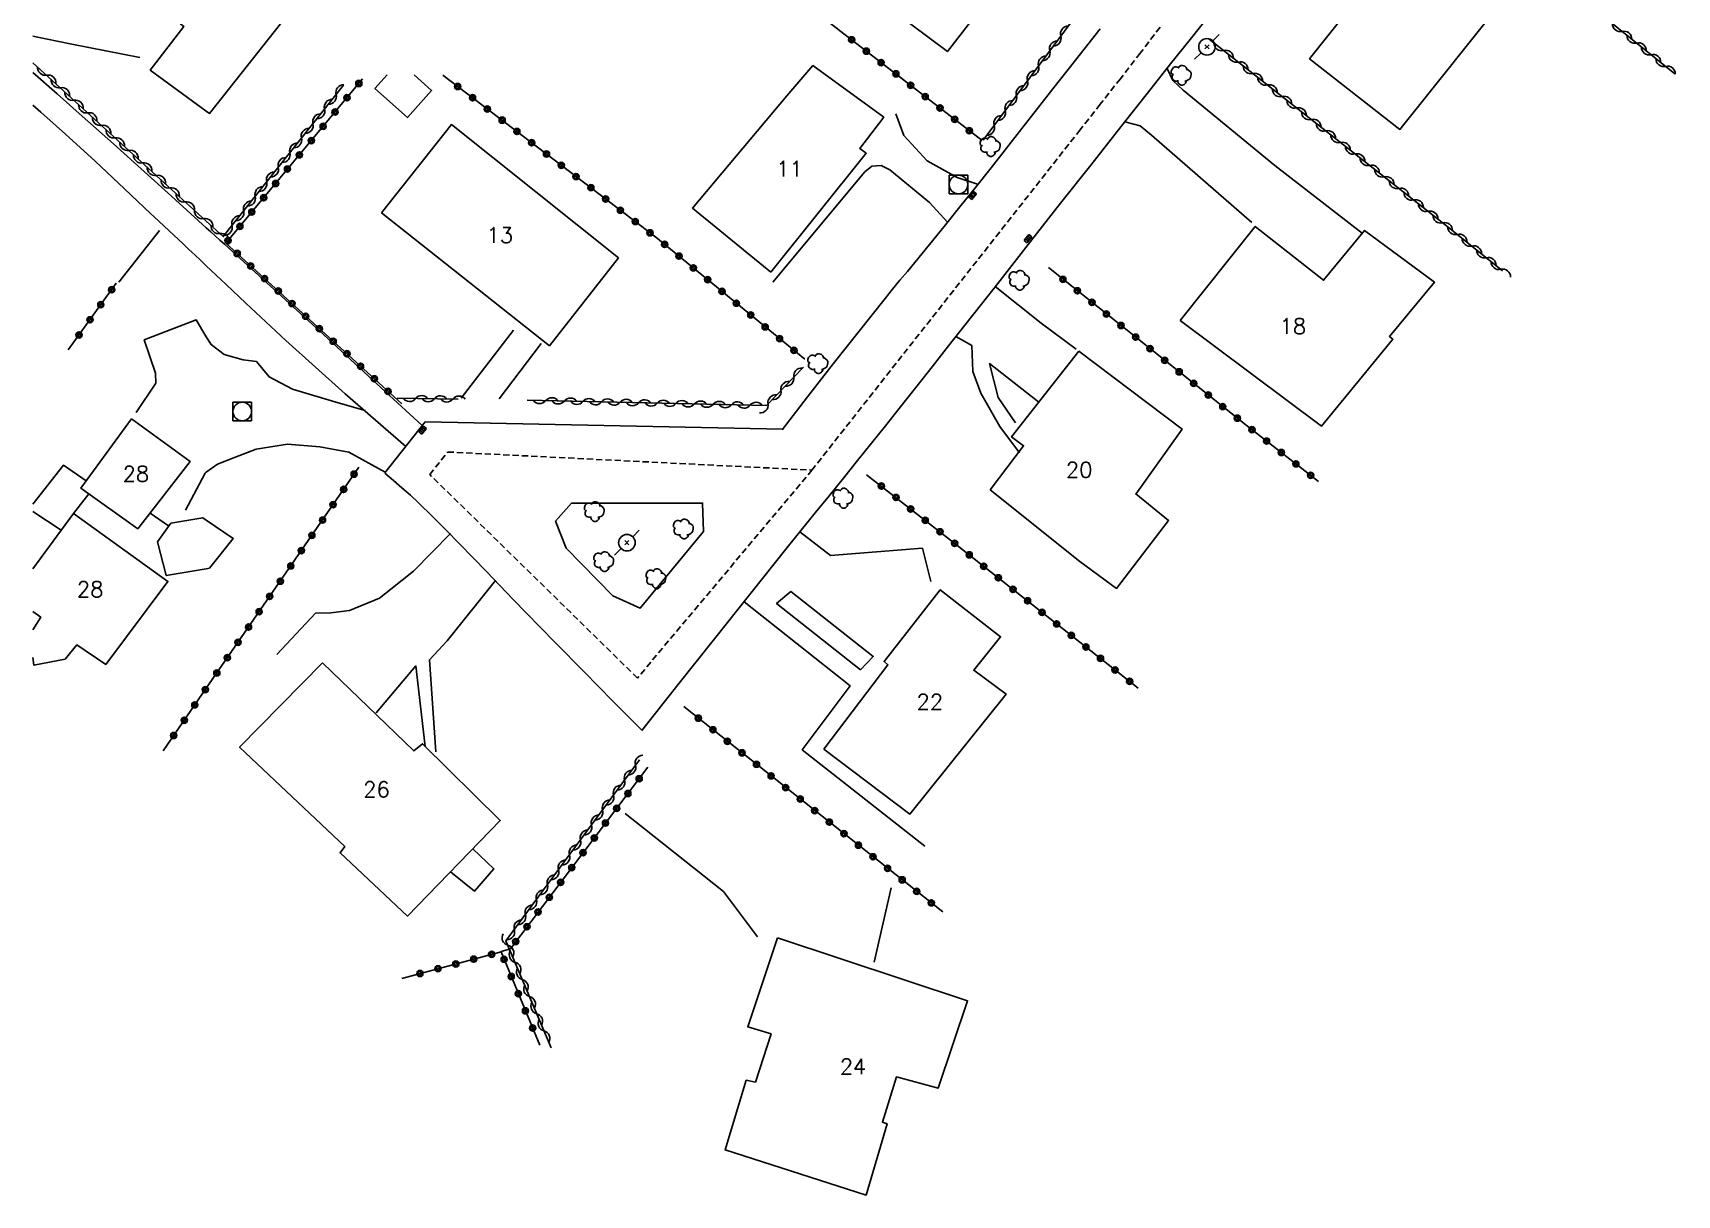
# Model space of a CAD drawing. Header units: millimetres. Extents: x 174998 to 176001, y 162000 to 163001.
# Drawn here: x 175000 to 175132.7, y 162814.6 to 162908.4 of the extents above; entities that cross this region are included whole.
import ezdxf
from ezdxf.enums import TextEntityAlignment as Align

# ---------------------------------------------------------------- set-up
doc = ezdxf.new("R2010")
doc.units = ezdxf.units.MM
doc.linetypes.add('DASHED', pattern=[0.75, 0.5, -0.25])
doc.layers.get('0').update_dxf_attribs({"linetype": 'CONTINUOUS'})
for name, color, linetype in [('W0001', 6, 'DASHED'), ('W0008', 7, 'CONTINUOUS'), ('W0014', 7, 'CONTINUOUS'), ('W0015', 2, 'CONTINUOUS'), ('W0017', 7, 'CONTINUOUS'), ('W0101', 7, 'CONTINUOUS'), ('W0104', 1, 'CONTINUOUS'), ('W0300', 7, 'CONTINUOUS'), ('W0310', 3, 'CONTINUOUS'), ('W0323', 7, 'CONTINUOUS'), ('W0330', 7, 'CONTINUOUS'), ('W0401', 7, 'CONTINUOUS'), ('W0420', 7, 'CONTINUOUS'), ('W0473', 7, 'CONTINUOUS'), ('W0991', 7, 'CONTINUOUS')]:
    doc.layers.add(name, color=color, linetype=linetype)
doc.styles.get("Standard").update_dxf_attribs({"font": 'romans.shx', "width": 0.85})

# ---------------------------------------------------------------- blocks, each defined once
blk = doc.blocks.new('T300')
for p, q in [((-0.8, 0.51), (-0.86, 0.34)), ((-0.86, 0.34), (-0.86, 0.17)), ((-0.86, 0.17), (-0.74, 0.06)), ((-0.69, 0.63), (-0.8, 0.51)), ((-0.8, -0.06), (-0.74, 0.06)), ((-0.74, 0.06), (-0.69, 0.11)), ((-0.57, 0.69), (-0.69, 0.63)), ((-0.46, 0.69), (-0.57, 0.69)), ((-0.29, 0.63), (-0.46, 0.69)), ((-0.29, 0.63), (-0.17, 0.74)), ((-0.23, 0.57), (-0.29, 0.63)), ((-0.17, 0.74), (-0.06, 0.8)), ((-0.06, 0.8), (0.06, 0.8)), ((0.06, 0.8), (0.23, 0.74)), ((0.23, 0.74), (0.34, 0.63)), ((0.34, 0.63), (0.4, 0.51)), ((0.46, 0.46), (0.34, 0.46)), ((0.4, 0.51), (0.4, 0.46)), ((0.57, 0.4), (0.46, 0.46)), ((0.57, 0.4), (0.69, 0.29)), ((0.69, 0.29), (0.74, 0.17)), ((0.74, 0.06), (0.69, -0.17)), ((0.74, 0.17), (0.74, 0.06)), ((-0.8, -0.17), (-0.8, -0.06)), ((-0.8, -0.23), (-0.8, -0.17)), ((-0.74, -0.34), (-0.8, -0.23)), ((-0.69, -0.4), (-0.74, -0.34)), ((-0.51, -0.46), (-0.69, -0.4)), ((-0.4, -0.46), (-0.51, -0.46)), ((-0.4, -0.46), (-0.34, -0.46)), ((-0.34, -0.46), (-0.34, -0.4)), ((-0.34, -0.51), (-0.34, -0.46)), ((-0.29, -0.63), (-0.34, -0.51)), ((-0.17, -0.74), (-0.29, -0.63)), ((-0.06, -0.8), (-0.17, -0.74)), ((0.06, -0.8), (-0.06, -0.8)), ((0.17, -0.74), (0.06, -0.8)), ((0.23, -0.69), (0.17, -0.74)), ((0.29, -0.46), (0.23, -0.46)), ((0.29, -0.63), (0.23, -0.69)), ((0.46, -0.4), (0.29, -0.46)), ((0.34, -0.51), (0.29, -0.63)), ((0.34, -0.51), (0.34, -0.46)), ((0.57, -0.34), (0.46, -0.4)), ((0.63, -0.29), (0.57, -0.34)), ((0.69, -0.17), (0.63, -0.29))]:
    blk.add_line(p, q)
blk = doc.blocks.new('T473')
for p, q in [((-0.166667, 0.166667), (0.166667, -0.166667)), ((-0.166667, -0.166667), (0.166667, 0.166667)), ((0.500001, 0.500001), (1.000002, 1.000002)), ((-1.000002, -1.000002), (-0.500001, -0.500001))]:
    blk.add_line(p, q)
blk.add_ellipse((0, 0), major_axis=(0.471405, 0.471405), ratio=1, start_param=5.4977871438, end_param=11.780972451)
blk = doc.blocks.new('T401')
for p, q in [((-0.3, 0.3), (0, 0.3)), ((-0.3, -0.25), (-0.3, 0.3)), ((-0.3, 0.15), (0, 0.15)), ((-0.3, 0), (0, 0)), ((0, 0.3), (0, -0.25)), ((-0.3, -0.15), (0, -0.15)), ((-0.3, -0.25), (-0.3, -0.3)), ((-0.3, -0.3), (0, -0.3)), ((0, -0.3), (0, -0.25))]:
    blk.add_line(p, q)
blk = doc.blocks.new('T420')
for p, q in [((0.75, 0.75), (-0.75, 0.75)), ((-0.75, 0.75), (-0.75, -0.75)), ((0.75, 0.75), (0.75, -0.75)), ((0.75, -0.75), (-0.75, -0.75))]:
    blk.add_line(p, q)
blk.add_ellipse((0, 0), major_axis=(-0.53, 0.53), ratio=1, start_param=3.926991, end_param=10.210176)
blk = doc.blocks.new('t310o')
at = {"color": 0, "linetype": 'Continuous'}
for centre, start, end in [((-0.5, 0.38), 216.8699, 323.1304), ((0.5, -0.37), 36.8699, 143.1303)]:
    blk.add_arc(centre, 0.625, start, end, dxfattribs=at)
blk = doc.blocks.new('t323o')
at = {"color": 0, "linetype": 'Continuous'}
for radius in [0.25, 0.15]:
    blk.add_circle((0, 0), radius, dxfattribs=at)

msp = doc.modelspace()

# ---------------------------------------------------------------- linework, layer by layer
at = {"layer": 'W0001'}
msp.add_lwpolyline([(175090.99, 162908.81), (175089.39, 162906.73), (175087.78, 162904.66), (175086.16, 162902.59), (175084.54, 162900.54), (175062.89, 162873.07)], dxfattribs=at)
msp.add_lwpolyline([(175062.89, 162873.07), (175048.8, 162856.29), (175032.03, 162872.71), (175033.48, 162874.53)], close=True, dxfattribs=at)
at = {"layer": 'W0008'}
for points in [[(175049.15, 162852.04), (175052.07, 162855.74), (175055.01, 162859.44), (175057.95, 162863.13), (175060.89, 162866.82), (175062.02, 162868.23), (175063.15, 162869.63), (175064.29, 162871.03), (175065.42, 162872.43), (175066.56, 162873.84), (175067.69, 162875.24), (175068.82, 162876.64), (175069.94, 162878.05), (175071.27, 162879.73), (175072.6, 162881.41), (175073.92, 162883.09), (175075.24, 162884.77), (175076.56, 162886.46), (175077.88, 162888.14), (175079.2, 162889.83), (175080.52, 162891.51), (175082.96, 162894.6), (175085.39, 162897.69), (175087.83, 162900.78), (175090.27, 162903.87), (175091.84, 162905.85), (175093.41, 162907.82), (175094.98, 162909.79)], [(175086.16, 162908.69), (175083.57, 162905.41), (175082.32, 162903.83), (175081.08, 162902.24), (175079.83, 162900.65), (175078.59, 162899.06), (175077.34, 162897.47), (175076.09, 162895.89), (175074.83, 162894.31), (175073.57, 162892.73), (175072.98, 162892), (175072.38, 162891.28), (175071.79, 162890.55), (175071.19, 162889.83), (175070.59, 162889.11), (175069.99, 162888.39), (175069.39, 162887.66), (175068.8, 162886.93), (175066.7, 162884.29), (175064.61, 162881.64), (175062.54, 162878.98), (175060.49, 162876.31)], [(175031.67, 162876.97), (175028.41, 162872.86)], [(175060.54, 162876.37), (175031.67, 162876.97)], [(175028.41, 162872.83), (175029.11, 162872.24), (175029.79, 162871.65), (175030.47, 162871.04), (175031.13, 162870.42), (175032.25, 162869.33), (175033.35, 162868.23), (175034.45, 162867.12), (175035.53, 162866), (175036.61, 162864.88), (175037.68, 162863.75), (175038.76, 162862.63), (175039.85, 162861.52), (175042.17, 162859.15), (175044.5, 162856.79), (175046.82, 162854.43), (175049.15, 162852.07)]]:
    msp.add_lwpolyline(points, dxfattribs=at)
at = {"layer": 'W0014'}
for points in [[(175000, 162905.15), (175001.95, 162903.44), (175003.98, 162901.64), (175006.5, 162899.39), (175009, 162897.15), (175010.93, 162895.41)], [(175009.53, 162893.76), (175007.4, 162895.77), (175005.03, 162897.99), (175002.64, 162900.17), (175000.64, 162901.97), (175000, 162902.53)], [(175010.93, 162895.41), (175011.5, 162894.89), (175012.42, 162894.06)], [(175010.99, 162892.39), (175009.77, 162893.55), (175009.53, 162893.76)], [(175012.42, 162894.06), (175014, 162892.63)], [(175014, 162892.63), (175014.37, 162892.3), (175014.73, 162891.96), (175015.1, 162891.63), (175015.46, 162891.3), (175019.47, 162887.65), (175023.46, 162884), (175027.45, 162880.33), (175031.43, 162876.66)], [(175014, 162889.56), (175013.53, 162890), (175013.07, 162890.44), (175012.6, 162890.88), (175012.13, 162891.32), (175010.99, 162892.39)], [(175030.1, 162874.98), (175027.65, 162877.09), (175025.22, 162879.22), (175022.81, 162881.37), (175020.41, 162883.53), (175018.8, 162885.03), (175017.19, 162886.53), (175015.6, 162888.05), (175014, 162889.56)]]:
    msp.add_lwpolyline(points, dxfattribs=at)
at = {"layer": 'W0015'}
msp.add_lwpolyline([(175043.47, 162870.41), (175054.06, 162870.41), (175054.12, 162868.12), (175049.03, 162861.93), (175046.81, 162862.93), (175043.05, 162866.78), (175042.19, 162868.95)], close=True, dxfattribs=at)
at = {"layer": 'W0017'}
for points in [[(175000, 162908.1), (175003.15, 162907.44), (175008.63, 162906.37)], [(175091.55, 162905.49), (175092.03, 162904.51), (175092.85, 162903.73), (175100.24, 162897.66), (175107.3, 162892.18)], [(175069.66, 162901.83), (175070.3, 162900.08), (175072.2, 162898.03), (175074.61, 162896.68), (175076.26, 162896.14)], [(175088.14, 162901.18), (175089.37, 162900.85), (175090.3, 162900.1), (175098.4, 162893.06)], [(175073.84, 162893.07), (175072.38, 162894.68), (175069.18, 162897.31), (175068.47, 162897.66), (175067.73, 162897.61), (175067.15, 162897.13), (175059.73, 162888.25)], [(175077.67, 162887.89), (175081.38, 162884.94), (175084.21, 162882.84)], [(175008.33, 162877.72), (175009.92, 162880.08), (175009.9, 162880.88), (175008.99, 162883.58), (175013.18, 162885.2), (175014, 162883.83)], [(175014, 162883.83), (175014.38, 162883.2), (175015.43, 162882.41), (175016.97, 162881.97), (175018.05, 162881.84), (175019.07, 162880.6), (175020.95, 162879.61), (175024.63, 162878.49), (175026.82, 162877.88)], [(175034.57, 162878.87), (175038.79, 162884.36)], [(175041.03, 162883.3), (175037.63, 162878.81)], [(175074.5, 162883.85), (175075.78, 162883.12), (175075.88, 162881.03), (175076.52, 162879.28), (175078.05, 162876.58), (175079.65, 162874.45)], [(175079.33, 162876.89), (175077.92, 162878.93), (175077.23, 162881.66), (175081.19, 162878.54)], [(175028.44, 162872.89), (175025.51, 162874.51), (175023.17, 162874.96), (175020.54, 162875.16), (175018.02, 162874.75), (175016.27, 162874.08), (175014.89, 162873.55), (175014, 162872.89)], [(175014, 162872.89), (175013.91, 162872.82), (175012.33, 162869.83)], [(175019.7, 162858.2), (175022.82, 162861.51), (175024.05, 162861.55), (175025.57, 162861.73), (175027.98, 162862.74), (175030.72, 162864.92), (175033.71, 162867.96)], [(175061.9, 162868.08), (175064.39, 162866.19), (175071.8, 162866.78), (175072.49, 162864.09)], [(175037.33, 162864.15), (175033.44, 162859.3), (175032.02, 162857.76), (175032.52, 162850.34)], [(175057.42, 162862.45), (175065.98, 162855.65), (175062.11, 162850.5), (175072.01, 162842.72)], [(175031.67, 162850.75), (175030.92, 162857.26), (175027.72, 162853.48)], [(175047.81, 162845.35), (175055.74, 162839.06), (175058.49, 162835.39)], [(175069.29, 162839.35), (175067.92, 162833.36)]]:
    msp.add_lwpolyline(points, dxfattribs=at)
msp.add_lwpolyline([(175066.8, 162856.96), (175060.03, 162862.31), (175061.19, 162863.27), (175067.83, 162858.03)], close=True, dxfattribs=at)
at = {"layer": 'W0101'}
for points in [[(175066.43, 162912.4), (175073.82, 162906.85), (175083.2, 162918.97), (175074.31, 162925.96), (175072.17, 162923.18), (175073.7, 162921.93)], [(175103.04, 162906.27), (175111.93, 162917.42), (175119.26, 162911.72), (175110.35, 162900.57)], [(175059.56, 162889.04), (175067.27, 162898.64), (175066.76, 162899.02), (175068.68, 162901.55), (175062.97, 162905.72), (175060.86, 162903.28), (175053.24, 162894.21)], [(175028.13, 162893.83), (175041.7, 162883.1), (175047.27, 162890.2), (175033.78, 162900.95)], [(175092.61, 162885.15), (175104.03, 162876.62), (175109.78, 162883.63), (175109.5, 162883.86), (175113.15, 162888.23), (175107.49, 162892.42), (175104.18, 162888.39), (175098.67, 162892.73)], [(175077.26, 162871.48), (175079.97, 162875.03), (175079, 162875.75), (175084.43, 162882.66), (175092.76, 162876.38), (175089.04, 162871.12), (175089.04, 162871.15), (175091.67, 162869), (175087.46, 162863.52), (175084.51, 162865.7)], [(175007.96, 162877.21), (175012.7, 162873.76), (175008.47, 162868.33), (175003.87, 162871.62)], [(175063.85, 162850.54), (175069.02, 162857.36), (175068.71, 162857.62), (175073.24, 162863.41), (175078.11, 162859.62), (175075.95, 162856.91), (175078.56, 162854.99), (175070.79, 162845.31)], [(175023.37, 162857.52), (175030.74, 162850.41), (175031.46, 162850.98), (175037.72, 162844.8), (175030.24, 162837.07), (175024.8, 162842.18), (175025.17, 162842.69), (175016.68, 162850.71)], [(175060.11, 162835.31), (175075.45, 162830.24), (175073.08, 162823.2), (175069.71, 162824.09), (175068.58, 162820.44), (175068.95, 162820.32), (175067.25, 162814.56), (175055.88, 162818.21), (175057.58, 162823.83), (175058.32, 162823.68), (175059.59, 162827.56), (175057.71, 162828.15)]]:
    msp.add_lwpolyline(points, close=True, dxfattribs=at)
for points in [[(175006.59, 162921.86), (175002.36, 162916.53), (175009.68, 162910.82), (175009.68, 162910.85), (175012.18, 162908.88), (175009.48, 162905.36), (175014, 162902.04)], [(175014, 162902.04), (175014.26, 162901.85), (175021.13, 162910.5), (175014, 162916.1)], [(175003.27, 162869.58), (175010.9, 162864.08), (175005.88, 162857.38), (175003.55, 162858.96), (175002.6, 162857.8), (175000.08, 162857.32), (175000, 162857.95)], [(175000, 162865.09), (175003.27, 162869.58)], [(175000, 162860.17), (175000.63, 162861.2), (175000, 162861.67)]]:
    msp.add_lwpolyline(points, dxfattribs=at)
at = {"layer": 'W0104'}
for points in [[(175028.61, 162904.98), (175027.61, 162903.86)], [(175027.61, 162903.86), (175030.24, 162901.52), (175032.18, 162903.71), (175030.78, 162904.96)], [(175000, 162870.32), (175002.48, 162873.48), (175004.3, 162872.21)], [(175004.52, 162871.16), (175003.27, 162869.58)], [(175002.28, 162868.23), (175000, 162869.72)], [(175010.96, 162868.56), (175009.46, 162869.6)], [(175014, 162869.04), (175013.71, 162869.23), (175011.14, 162868.8), (175010.07, 162867.28)], [(175014, 162865.11), (175014.25, 162865.15), (175016.16, 162867.56), (175014, 162869.04)], [(175010.07, 162867.28), (175010.76, 162864.56), (175014, 162865.11)], [(175035.5, 162842.51), (175037.21, 162840.9), (175035.65, 162839.09), (175033.72, 162840.66)]]:
    msp.add_lwpolyline(points, dxfattribs=at)
at = {"layer": 'W0310'}
for points in [[(175108.07, 162924.02), (175126.61, 162909.8), (175132.53, 162905.06)], [(175085.89, 162912.02), (175076.7, 162899.69)], [(175094.94, 162907.86), (175114.23, 162892.68), (175118.64, 162889.16)], [(175000, 162905.95), (175011.2, 162895.72)], [(175014, 162893.17), (175015.37, 162891.92), (175025.07, 162904.13)], [(175011.2, 162895.72), (175012.68, 162894.37)], [(175012.68, 162894.37), (175014, 162893.17)], [(175062.2, 162881.39), (175059.21, 162878.28), (175039.9, 162878.72)], [(175034.32, 162878.8), (175029.4, 162878.88)], [(175048.96, 162849.69), (175038.19, 162835.07), (175041.84, 162826.43)]]:
    msp.add_lwpolyline(points, dxfattribs=at)
at = {"layer": 'W0323'}
for points in [[(175076.63, 162899.66), (175065.22, 162908.48), (175056.65, 162915.19)], [(175026.62, 162904.65), (175015.58, 162891.38), (175029.78, 162878.41)], [(175062.3, 162882.02), (175050.29, 162891.86), (175033.1, 162904.94)], [(175081.97, 162889.41), (175098.04, 162876.61), (175103.78, 162872.15)], [(175002.85, 162882.77), (175006.73, 162888.15)], [(175014, 162855.46), (175026.32, 162873.3)], [(175067.3, 162872.7), (175074.08, 162867.41), (175089.22, 162855.47)], [(175010.51, 162850.42), (175014, 162855.46)], [(175052.54, 162853.98), (175073.44, 162837.41)], [(175037.79, 162834.22), (175038.54, 162834.44), (175049.64, 162849.09)], [(175029.79, 162832.05), (175037.79, 162834.19)], [(175037.79, 162834.19), (175040.92, 162826.66)]]:
    msp.add_lwpolyline(points, dxfattribs=at)
at = {"layer": 'W0330'}
msp.add_lwpolyline([(175010.21, 162892.41), (175006.95, 162888.24)], dxfattribs=at)

# ---------------------------------------------------------------- block references
at = {"layer": 'W0300'}
for p in [(175092.75, 162904.93), (175077.33, 162899.18), (175079.67, 162888.38), (175063.42, 162881.66), (175065.45, 162870.8), (175045.38, 162869.72), (175052.57, 162868.31), (175046.14, 162865.68), (175050.36, 162864.3)]:
    msp.add_blockref('T300', p, dxfattribs=at)
at = {"layer": 'W0310'}
for p, rotation in [((175082.97, 162908.11), 233.2843793417128), ((175128.28, 162908.47), 321.2665176048753), ((175129.45, 162907.53), 321.2665176048753), ((175082.08, 162906.91), 233.2843793417128), ((175096.12, 162906.93), 321.8145797061097), ((175130.62, 162906.59), 321.2665176048753), ((175001.11, 162904.94), 317.6096438625465), ((175081.18, 162905.7), 233.2843793417128), ((175097.3, 162906), 321.8145797061097), ((175098.48, 162905.07), 321.8145797061097), ((175131.79, 162905.65), 321.2665176048753), ((175002.22, 162903.93), 317.6096438625465), ((175080.28, 162904.5), 233.2843793417128), ((175099.66, 162904.15), 321.8145797061097), ((175003.32, 162902.91), 317.6096438625465), ((175023.55, 162902.21), 51.53173105206338), ((175024.48, 162903.38), 51.53173105206338), ((175078.49, 162902.1), 233.2843793417128), ((175079.39, 162903.3), 233.2843793417128), ((175100.83, 162903.22), 321.8145797061097), ((175102.01, 162902.29), 321.8145797061097), ((175004.43, 162901.9), 317.6096438625465), ((175005.54, 162900.89), 317.6096438625465), ((175022.61, 162901.03), 51.53173105206338), ((175077.59, 162900.89), 233.2843793417128), ((175103.19, 162901.36), 321.8145797061097), ((175006.65, 162899.88), 317.6096438625465), ((175021.68, 162899.86), 51.53173105206338), ((175104.37, 162900.44), 321.8145797061097), ((175007.75, 162898.87), 317.6096438625465), ((175020.75, 162898.68), 51.53173105206338), ((175105.55, 162899.51), 321.8145797061097), ((175106.73, 162898.58), 321.8145797061097), ((175008.86, 162897.86), 317.6096438625465), ((175019.81, 162897.51), 51.53173105206338), ((175107.91, 162897.66), 321.8145797061097), ((175009.97, 162896.85), 317.6096438625465), ((175011.08, 162895.84), 317.6096438625465), ((175018.88, 162896.34), 51.53173105206338), ((175109.09, 162896.73), 321.8145797061097), ((175110.27, 162895.8), 321.8145797061097), ((175012.31, 162894.71), 317.6096438625957), ((175017.95, 162895.16), 51.53173105206338), ((175111.45, 162894.87), 321.8145797061097), ((175013.79, 162893.36), 317.6096438619792), ((175016.08, 162892.81), 51.53173105206338), ((175017.02, 162893.99), 51.53173105206338), ((175112.62, 162893.95), 321.8145797061097), ((175113.8, 162893.02), 321.8145797061097), ((175015.11, 162892.16), 317.6096438621553), ((175114.98, 162892.09), 321.330163338683), ((175116.15, 162891.15), 321.330163338683), ((175117.32, 162890.21), 321.330163338683), ((175118.49, 162889.27), 321.330163338683), ((175061.42, 162880.58), 226.0894277777745), ((175059.34, 162878.42), 226.0894277777745), ((175060.38, 162879.5), 226.0894277777745), ((175030.9, 162878.85), 179.0917283653494), ((175032.4, 162878.83), 179.0917283653494), ((175033.9, 162878.81), 179.0917283653494), ((175041.4, 162878.68), 178.7122711324351), ((175042.9, 162878.65), 178.7122711324351), ((175044.4, 162878.61), 178.7122711324351), ((175045.9, 162878.58), 178.7122711324351), ((175047.4, 162878.55), 178.7122711324351), ((175048.9, 162878.51), 178.7122711324351), ((175050.4, 162878.48), 178.7122711324351), ((175051.9, 162878.45), 178.7122711324351), ((175053.4, 162878.41), 178.7122711324351), ((175054.9, 162878.38), 178.7122711324351), ((175056.39, 162878.35), 178.7122711324351), ((175057.89, 162878.31), 178.7122711324351), ((175048.64, 162849.26), 233.6367684886273), ((175047.76, 162848.05), 233.6367684886273), ((175046.87, 162846.84), 233.6367684886273), ((175045.98, 162845.64), 233.6367684886273), ((175045.09, 162844.43), 233.6367684886273), ((175044.2, 162843.22), 233.6367684886273), ((175043.31, 162842.01), 233.6367684886273), ((175042.42, 162840.81), 233.6367684886273), ((175040.64, 162838.39), 233.6367684886273), ((175041.53, 162839.6), 233.6367684886273), ((175039.75, 162837.18), 233.6367684886273), ((175038.86, 162835.97), 233.6367684886273), ((175038.34, 162834.72), 292.876453072084), ((175038.92, 162833.34), 292.876453072084), ((175039.5, 162831.96), 292.876453072084), ((175040.09, 162830.58), 292.876453072084), ((175040.67, 162829.19), 292.876453072084), ((175041.25, 162827.81), 292.876453072084)]:
    msp.add_blockref('t310o', p, dxfattribs=dict(at, rotation=rotation))
at = {"layer": 'W0323'}
for p, rotation in [((175066.1, 162907.8), 142.3274814792551), ((175067.28, 162906.88), 142.3274814792551), ((175068.47, 162905.96), 142.3274814792551), ((175026.31, 162904.27), 230.2410077690308), ((175034.29, 162904.03), 142.7355878707133), ((175069.66, 162905.05), 142.3274814792551), ((175070.85, 162904.13), 142.3274814792551), ((175025.35, 162903.12), 230.2410077690308), ((175035.49, 162903.12), 142.7355878707133), ((175072.03, 162903.21), 142.3274814792551), ((175024.39, 162901.97), 230.2410077690308), ((175036.68, 162902.21), 142.7355878707133), ((175073.22, 162902.3), 142.3274814792551), ((175074.41, 162901.38), 142.3274814792551), ((175023.43, 162900.81), 230.2410077690308), ((175037.88, 162901.31), 142.7355878707133), ((175039.07, 162900.4), 142.7355878707133), ((175075.59, 162900.46), 142.3274814792551), ((175022.47, 162899.66), 230.2410077690308), ((175040.26, 162899.49), 142.7355878707133), ((175021.51, 162898.51), 230.2410077690308), ((175041.46, 162898.58), 142.7355878707133), ((175042.65, 162897.67), 142.7355878707133), ((175019.59, 162896.2), 230.2410077690308), ((175020.55, 162897.36), 230.2410077690308), ((175043.84, 162896.76), 142.7355878707133), ((175018.63, 162895.05), 230.2410077690308), ((175045.04, 162895.86), 142.7355878707133), ((175046.23, 162894.95), 142.7355878707133), ((175017.67, 162893.9), 230.2410077690308), ((175047.43, 162894.04), 142.7355878707133), ((175016.71, 162892.74), 230.2410077690308), ((175048.62, 162893.13), 142.7355878707133), ((175049.81, 162892.22), 142.7355878707133), ((175015.75, 162891.59), 230.2410077690308), ((175050.99, 162891.29), 140.6666907229961), ((175016.49, 162890.55), 317.5884017726723), ((175017.59, 162889.54), 317.5884017726723), ((175052.15, 162890.34), 140.6666907229961), ((175018.7, 162888.53), 317.5884017726723), ((175053.31, 162889.39), 140.6666907229961), ((175054.47, 162888.44), 140.6666907229961), ((175083.14, 162888.47), 321.4773742064605), ((175006.36, 162887.63), 54.20892450736243), ((175019.81, 162887.52), 317.5884017726723), ((175055.63, 162887.49), 140.6666907229961), ((175084.31, 162887.54), 321.4773742064605), ((175005.48, 162886.42), 54.20892450736243), ((175020.92, 162886.51), 317.5884017726723), ((175022.02, 162885.49), 317.5884017726723), ((175056.79, 162886.54), 140.6666907229961), ((175057.95, 162885.59), 140.6666907229961), ((175085.49, 162886.61), 321.4773742064605), ((175086.66, 162885.67), 321.4773742064605), ((175004.61, 162885.2), 54.20892450736243), ((175023.13, 162884.48), 317.5884017726723), ((175059.11, 162884.63), 140.6666907229961), ((175087.83, 162884.74), 321.4773742064605), ((175003.73, 162883.98), 54.20892450736243), ((175024.24, 162883.47), 317.5884017726723), ((175060.27, 162883.68), 140.6666907229961), ((175089.01, 162883.8), 321.4773742064605), ((175090.18, 162882.87), 321.4773742064605), ((175025.35, 162882.46), 317.5884017726723), ((175061.43, 162882.73), 140.6666907229961), ((175091.36, 162881.93), 321.4773742064605), ((175026.45, 162881.45), 317.5884017726723), ((175027.56, 162880.44), 317.5884017726723), ((175092.53, 162881), 321.4773742064605), ((175028.67, 162879.42), 317.5884017726723), ((175093.7, 162880.07), 321.4773742064605), ((175094.88, 162879.13), 321.4773742064605), ((175096.05, 162878.2), 321.4773742064605), ((175097.22, 162877.26), 321.4773742064605), ((175098.4, 162876.33), 322.1493148120139), ((175099.58, 162875.41), 322.1493148120139), ((175100.77, 162874.49), 322.1493148120139), ((175101.95, 162873.57), 322.1493148120139), ((175025.93, 162872.74), 55.36673848329615), ((175103.14, 162872.65), 322.1493148120139), ((175025.08, 162871.51), 55.36673848329615), ((175068.49, 162871.78), 322.0373635165516), ((175069.67, 162870.86), 322.0373635165516), ((175024.23, 162870.28), 55.36673848329615), ((175070.85, 162869.93), 322.0373635165516), ((175023.38, 162869.04), 55.36673848329615), ((175072.03, 162869.01), 322.0373635165516), ((175022.52, 162867.81), 55.36673848329615), ((175073.22, 162868.09), 322.0373635165516), ((175074.4, 162867.16), 321.7310792717029), ((175021.67, 162866.57), 55.36673848329615), ((175075.58, 162866.23), 321.7310792717029), ((175020.82, 162865.34), 55.36673848329615), ((175076.75, 162865.31), 321.7310792717029), ((175077.93, 162864.38), 321.7310792717029), ((175019.97, 162864.1), 55.36673848329615), ((175079.11, 162863.45), 321.7310792717029), ((175018.26, 162861.64), 55.36673848329615), ((175019.11, 162862.87), 55.36673848329615), ((175080.29, 162862.52), 321.7310792717029), ((175081.46, 162861.59), 321.7310792717029), ((175017.41, 162860.4), 55.36673848329615), ((175082.64, 162860.66), 321.7310792717029), ((175016.56, 162859.17), 55.36673848329615), ((175083.82, 162859.73), 321.7310792717029), ((175015.7, 162857.93), 55.36673848329615), ((175085, 162858.8), 321.7310792717029), ((175086.18, 162857.87), 321.7310792717029), ((175014.85, 162856.7), 55.36673848329615), ((175087.35, 162856.94), 321.7310792717029), ((175013.92, 162855.35), 55.36673848341263), ((175088.53, 162856.02), 321.7310792717029), ((175013.07, 162854.12), 55.36673848341263), ((175012.22, 162852.88), 55.36673848341263), ((175053.71, 162853.05), 321.5931494673337), ((175011.36, 162851.65), 55.36673848341263), ((175054.89, 162852.11), 321.5931494673337), ((175056.06, 162851.18), 321.5931494673337), ((175057.24, 162850.25), 321.5931494673337), ((175058.41, 162849.32), 321.5931494673337), ((175059.59, 162848.39), 321.5931494673337), ((175048.03, 162846.97), 52.8271936394618), ((175048.94, 162848.16), 52.8271936394618), ((175060.76, 162847.45), 321.5931494673337), ((175047.13, 162845.77), 52.8271936394618), ((175061.94, 162846.52), 321.5931494673337), ((175046.22, 162844.58), 52.8271936394618), ((175063.11, 162845.59), 321.5931494673337), ((175064.29, 162844.66), 321.5931494673337), ((175045.32, 162843.38), 52.8271936394618), ((175065.47, 162843.73), 321.5931494673337), ((175044.41, 162842.19), 52.8271936394618), ((175066.64, 162842.8), 321.5931494673337), ((175067.82, 162841.86), 321.5931494673337), ((175043.5, 162840.99), 52.8271936394618), ((175068.99, 162840.93), 321.5931494673337), ((175042.6, 162839.8), 52.8271936394618), ((175070.17, 162840), 321.5931494673337), ((175071.34, 162839.07), 321.5931494673337), ((175041.69, 162838.6), 52.8271936394618), ((175072.52, 162838.14), 321.5931494673337), ((175040.78, 162837.41), 52.8271936394618), ((175038.97, 162835.02), 52.8271936394618), ((175039.88, 162836.21), 52.8271936394618), ((175037.04, 162833.99), 15.04230003009424), ((175031.24, 162832.44), 15.04230003009424), ((175032.69, 162832.83), 15.04230003009424), ((175034.14, 162833.21), 15.04230003009424), ((175035.59, 162833.6), 15.04230003009424), ((175038.04, 162833.58), 292.5539173023608), ((175038.61, 162832.2), 292.5539173023608), ((175039.19, 162830.81), 292.5539173023608), ((175039.76, 162829.43), 292.5539173023608), ((175040.34, 162828.04), 292.5539173023608)]:
    msp.add_blockref('t323o', p, dxfattribs=dict(at, rotation=rotation))
at = {"layer": 'W0401'}
for p, rotation in [((175075.75, 162895.32), 141.5555375871965), ((175080.44, 162891.66), 321.7847466692256), ((175031.35, 162876.39), 141.5683783428362)]:
    msp.add_blockref('T401', p, dxfattribs=dict(at, rotation=rotation))
at = {"layer": 'W0420'}
for p in [(175074.72, 162896.12), (175016.9, 162877.8)]:
    msp.add_blockref('T420', p, dxfattribs=at)
at = {"layer": 'W0473'}
for p in [(175094.77, 162907.23), (175047.95, 162867.21)]:
    msp.add_blockref('T473', p, dxfattribs=at)

# ---------------------------------------------------------------- texts
at = {"layer": 'W0991'}
for s, p in [('11', (175061.08, 162897.38)), ('13', (175037.69, 162892.03)), ('18', (175101.71, 162884.68)), ('28', (175008.32, 162872.77)), ('20', (175084.46, 162873.09)), ('28', (175004.62, 162863.45)), ('22', (175072.4, 162854.36)), ('26', (175027.74, 162847.3)), ('24', (175066.2, 162824.93))]:
    msp.add_text(s, height=1.25, dxfattribs=at).set_placement(p, align=Align.MIDDLE_CENTER)

doc.saveas('drawing.dxf')
